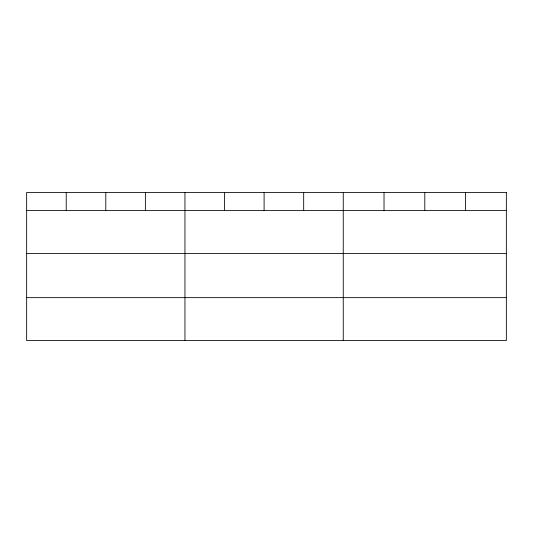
<?xml version="1.0" encoding="UTF-8"?>
<svg xmlns="http://www.w3.org/2000/svg" width="533" height="533" viewBox="0 0 533 533"><rect width="100%" height="100%" fill="white"/><g stroke="black" fill="none" stroke-linecap="round" stroke-linejoin="round"><path stroke-width="0.8" d="M26.65 210.582L506.35 210.582M26.65 253.461L506.35 253.461M26.65 297.641L506.35 297.641M465.575 192.473L465.575 210.582M424.801 192.473L424.801 210.582M384.026 192.473L384.026 210.582M343.252 192.473L343.252 340.527M303.677 192.473L303.677 210.582M264.101 192.473L264.101 210.582M224.526 192.473L224.526 210.582M184.951 192.473L184.951 340.527M145.376 192.473L145.376 210.582M105.801 192.473L105.801 210.582M66.225 192.473L66.225 210.582M506.35 192.473L26.65 192.473L26.65 340.527L506.35 340.527L506.35 192.473"/></g></svg>
